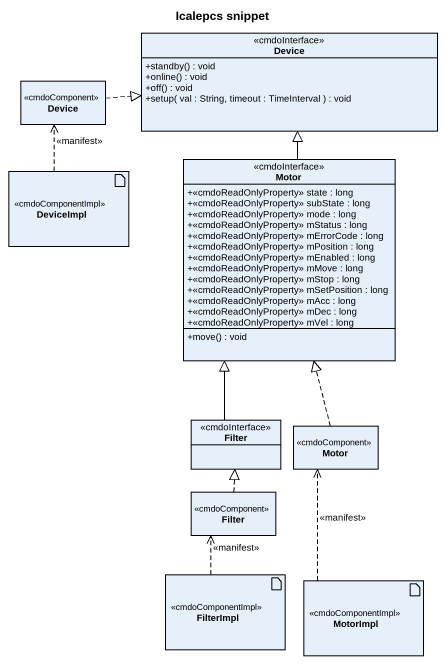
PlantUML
@startuml
title Icalepcs snippet
allowmixing
hide circle
hide empty members
skinparam classAttributeIconSize 0
interface Device <<cmdoInterface>> {
  +standby() : void
  +online() : void
  +off() : void
  +setup( val : String, timeout : TimeInterval ) : void
}
class "Device" as Device_2 <<cmdoComponent>>
artifact DeviceImpl <<cmdoComponentImpl>>
interface Motor <<cmdoInterface>> {
  +<<cmdoReadOnlyProperty>> state : long
  +<<cmdoReadOnlyProperty>> subState : long
  +<<cmdoReadOnlyProperty>> mode : long
  +<<cmdoReadOnlyProperty>> mStatus : long
  +<<cmdoReadOnlyProperty>> mErrorCode : long
  +<<cmdoReadOnlyProperty>> mPosition : long
  +<<cmdoReadOnlyProperty>> mEnabled : long
  +<<cmdoReadOnlyProperty>> mMove : long
  +<<cmdoReadOnlyProperty>> mStop : long
  +<<cmdoReadOnlyProperty>> mSetPosition : long
  +<<cmdoReadOnlyProperty>> mAcc : long
  +<<cmdoReadOnlyProperty>> mDec : long
  +<<cmdoReadOnlyProperty>> mVel : long
  +move() : void
}
interface Filter <<cmdoInterface>>
class "Motor" as Motor_2 <<cmdoComponent>>
class "Filter" as Filter_2 <<cmdoComponent>>
artifact FilterImpl <<cmdoComponentImpl>>
artifact MotorImpl <<cmdoComponentImpl>>
Device_2 .right.|> Device
DeviceImpl .up.> Device_2 : <<manifest>>
Motor -up-|> Device
Filter -up-|> Motor
Motor_2 .up.|> Motor
Filter_2 .up.|> Filter
FilterImpl .up.> Filter_2 : <<manifest>>
MotorImpl .up.> Motor_2 : <<manifest>>
@enduml
